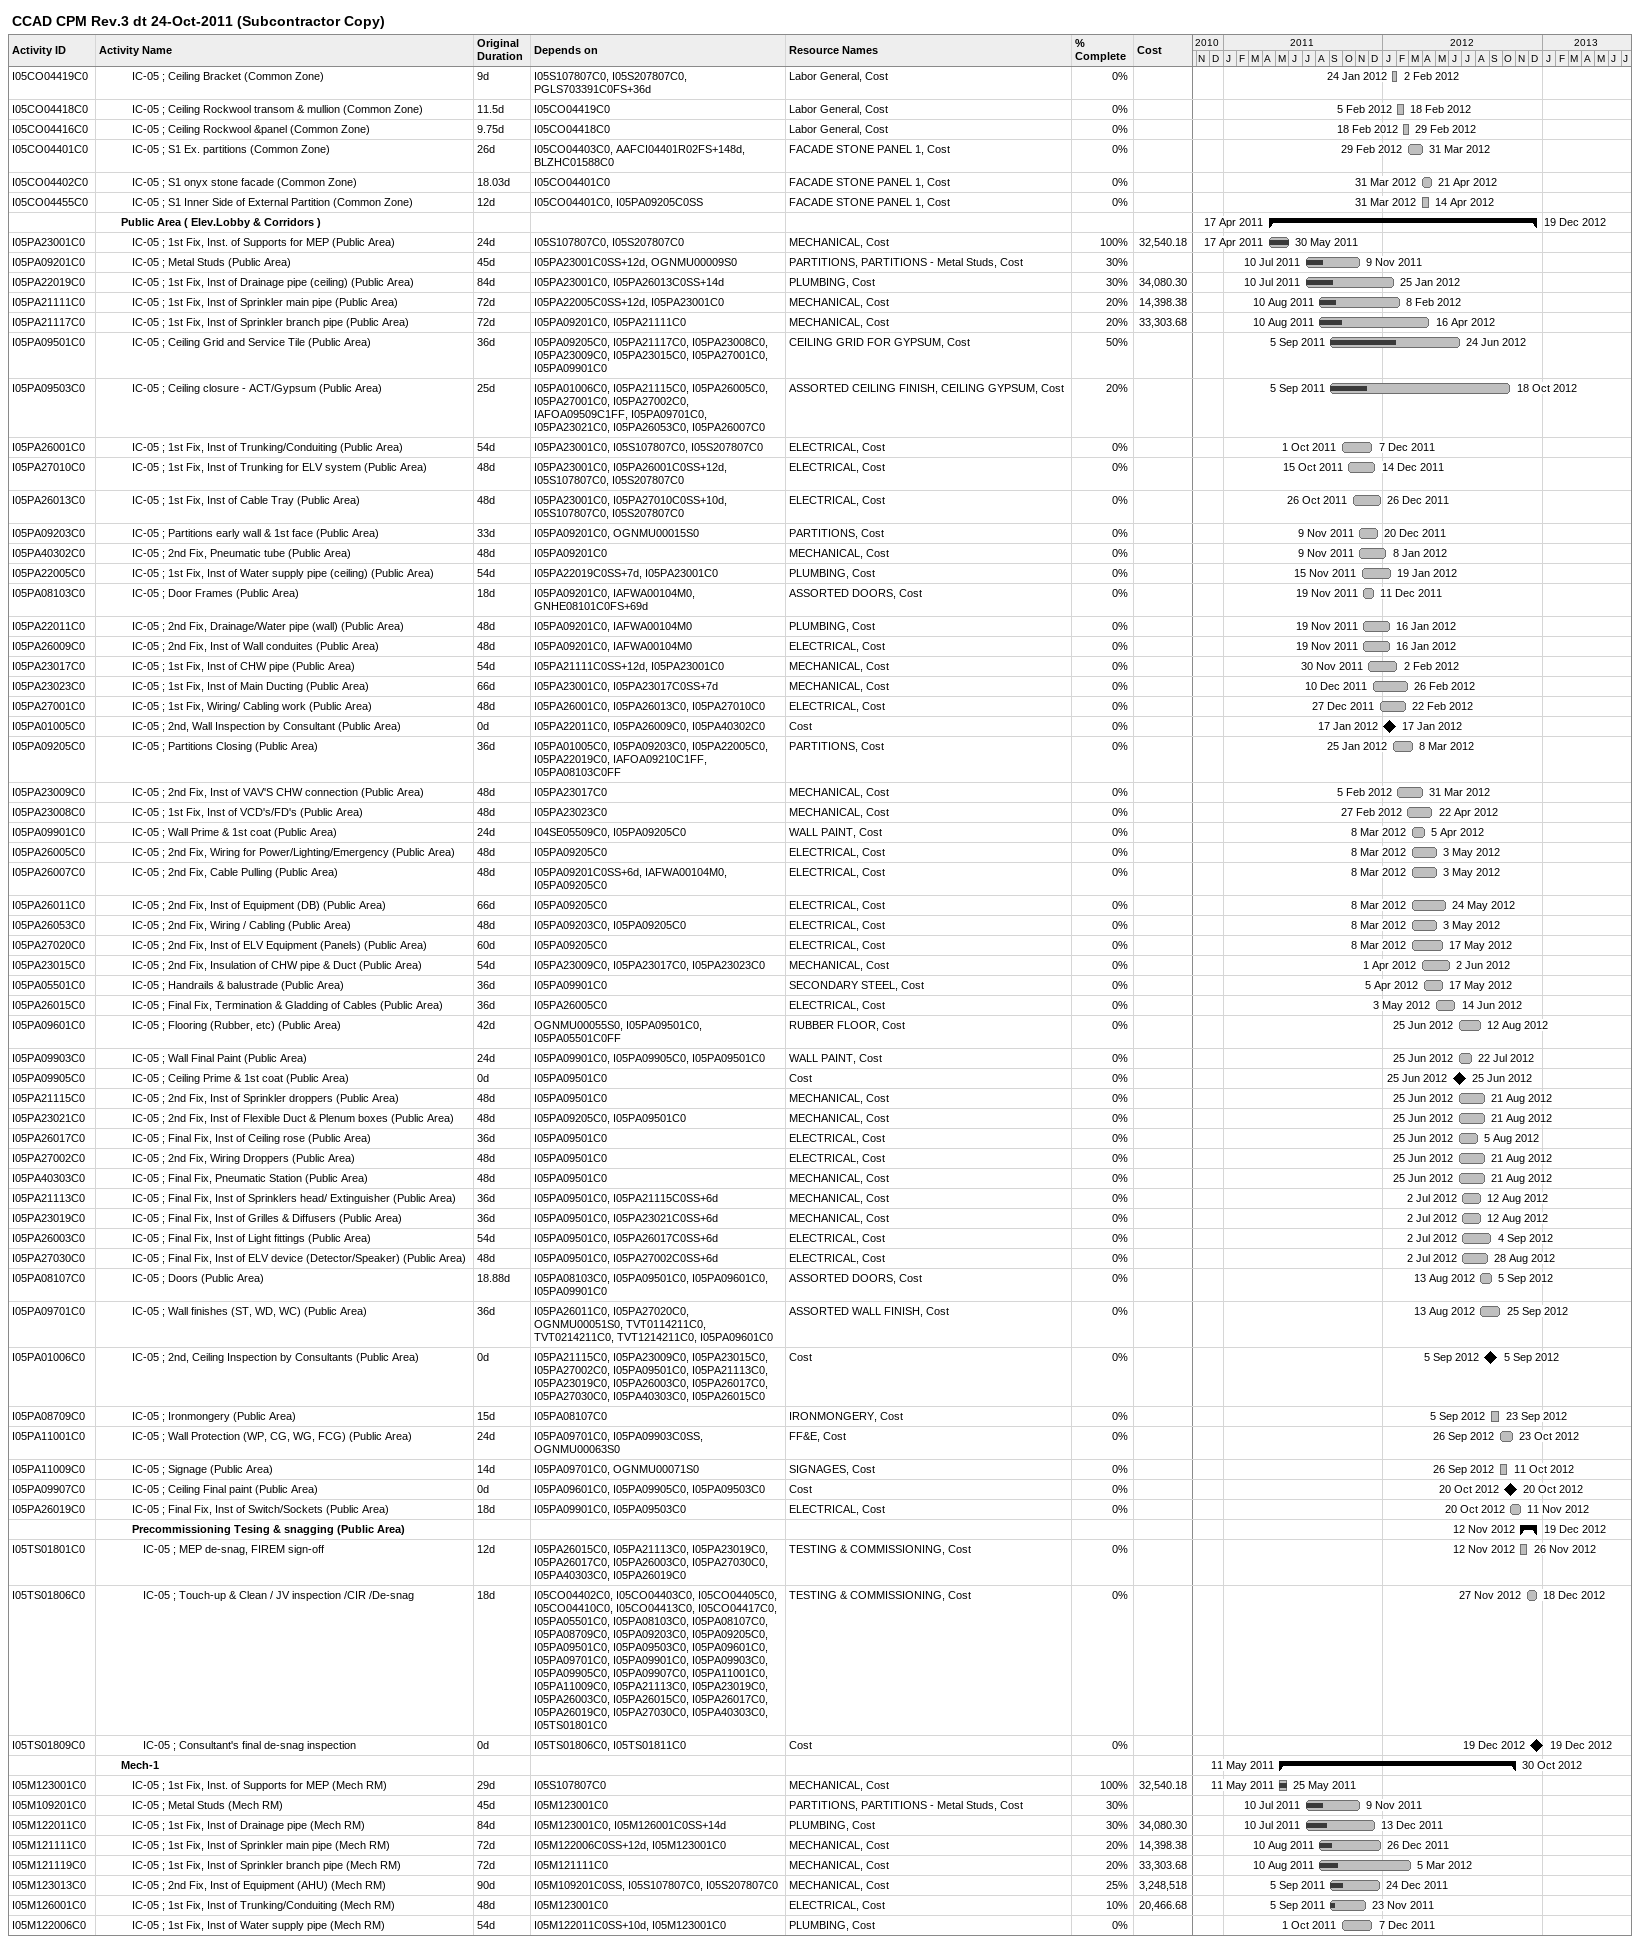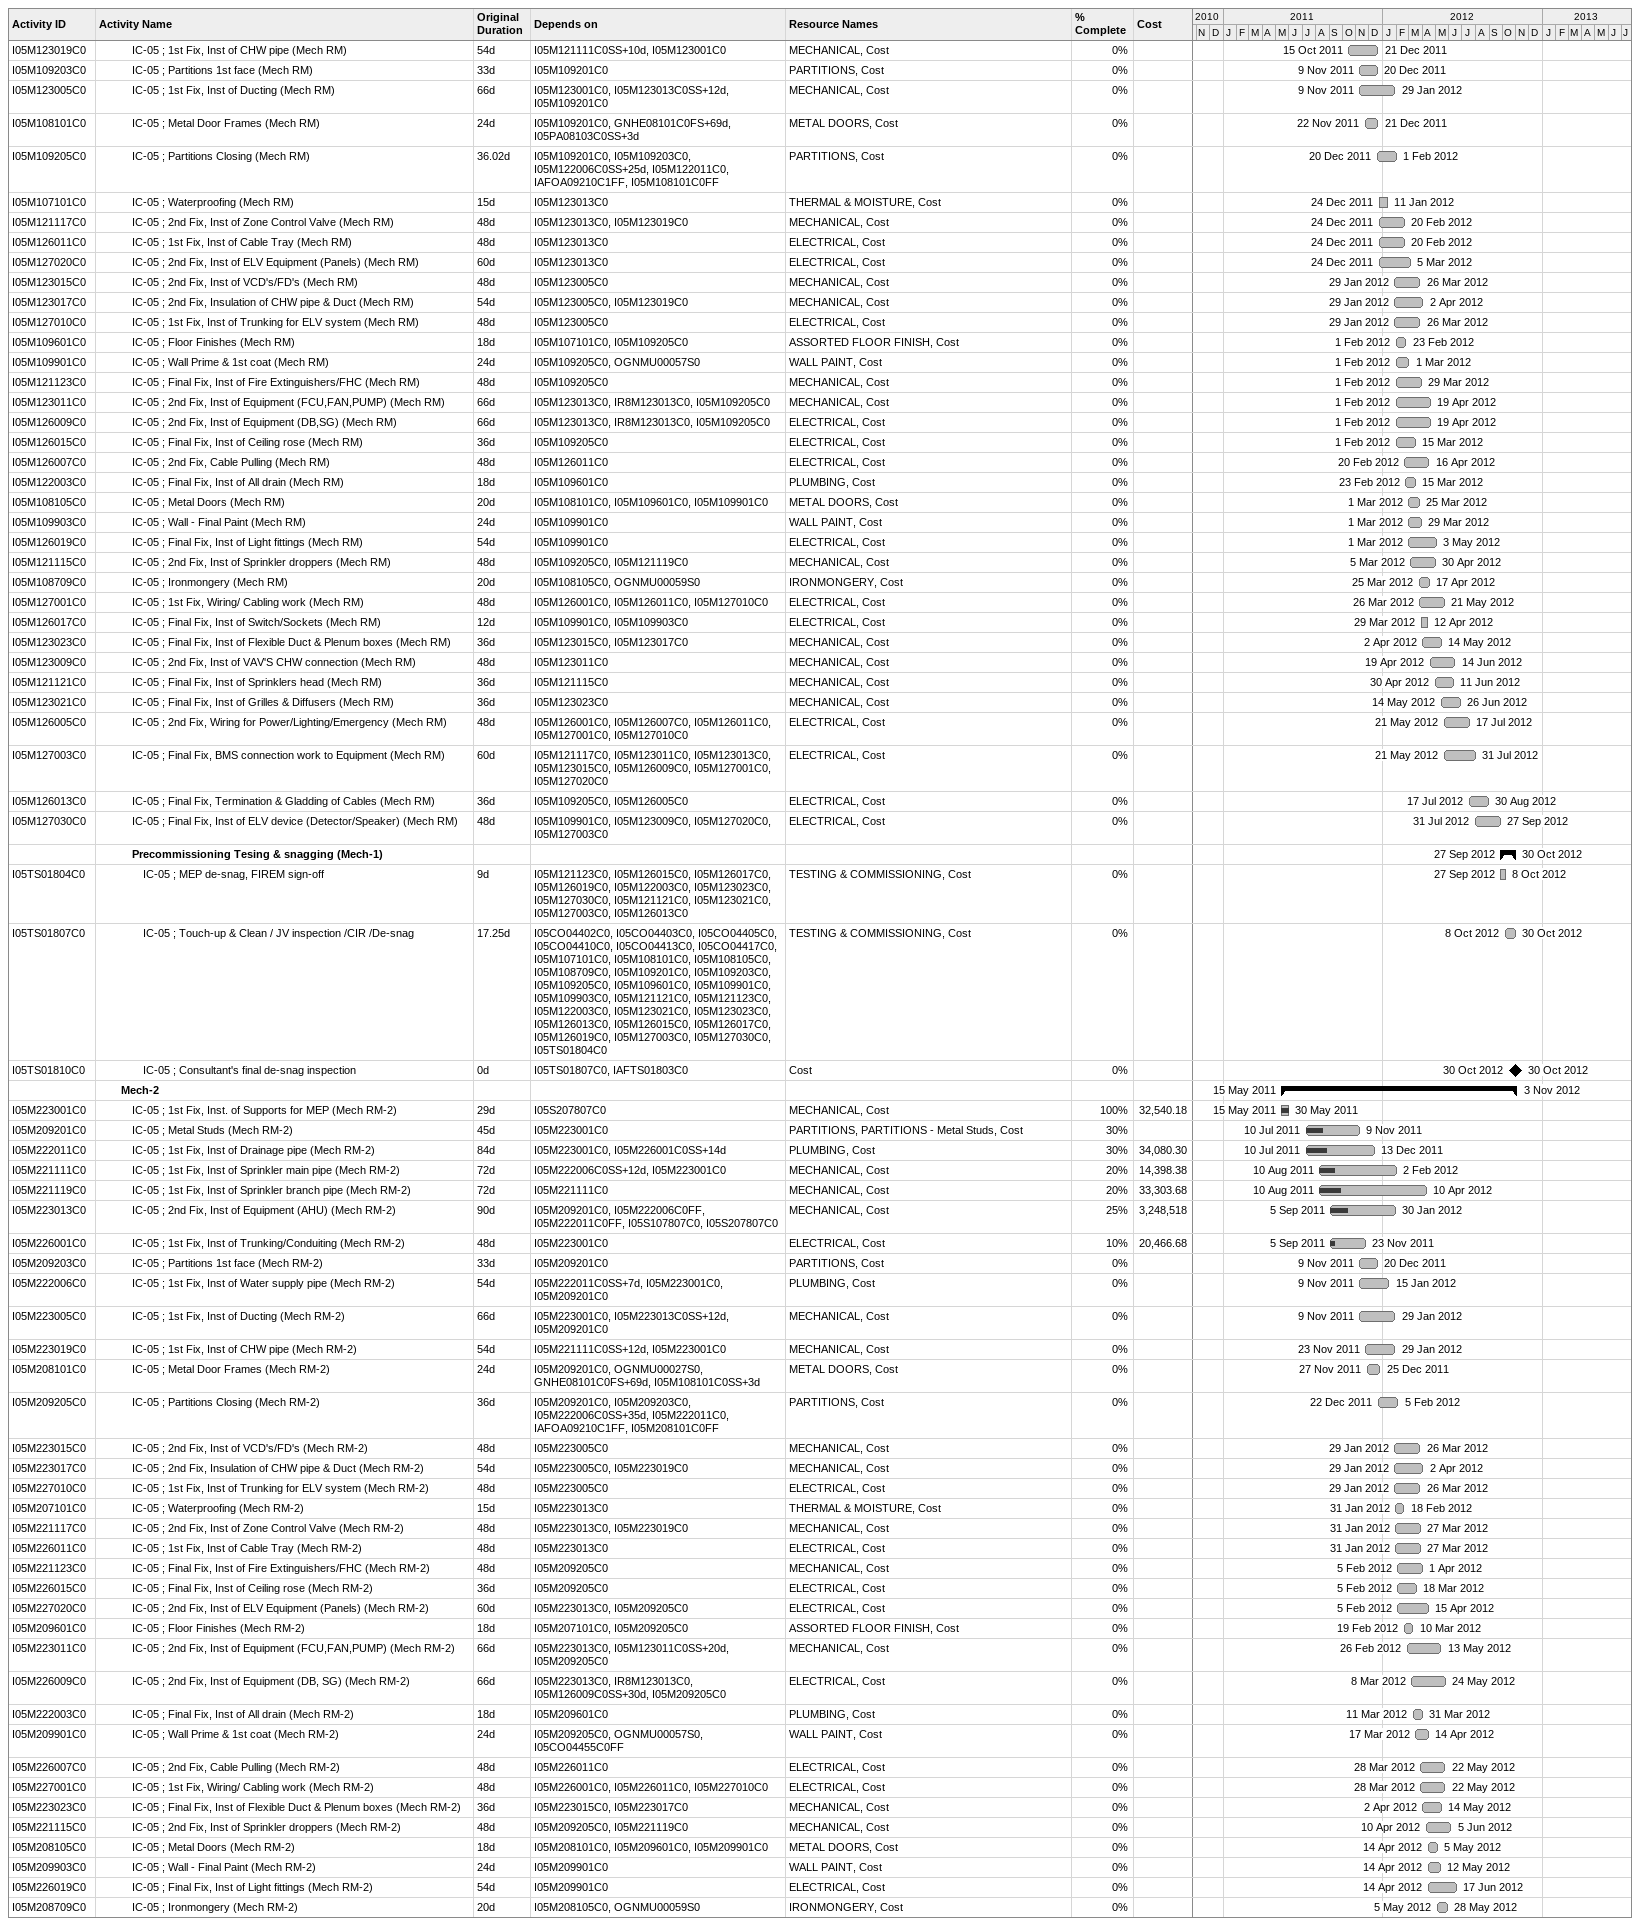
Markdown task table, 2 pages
CCAD CPM Rev.3 dt 24-Oct-2011 (Subcontractor Copy)

| ID | Level | Task | Original duration | Start | Finish | Predecessors | Resources | % complete | Cost |
|---|---|---|---|---|---|---|---|---|---|
| I05CO04419C0 | 4 | IC-05 ; Ceiling Bracket (Common Zone) | 9d | 2012-01-24 | 2012-02-02 | I05S107807C0, I05S207807C0, PGLS703391C0FS+36d | Labor General, Cost | 0 |  |
| I05CO04418C0 | 4 | IC-05 ; Ceiling Rockwool transom & mullion (Common Zone) | 11.5d | 2012-02-05 | 2012-02-18 | I05CO04419C0 | Labor General, Cost | 0 |  |
| I05CO04416C0 | 4 | IC-05 ; Ceiling Rockwool &panel (Common Zone) | 9.75d | 2012-02-18 | 2012-02-29 | I05CO04418C0 | Labor General, Cost | 0 |  |
| I05CO04401C0 | 4 | IC-05 ; S1 Ex. partitions (Common Zone) | 26d | 2012-02-29 | 2012-03-31 | I05CO04403C0, AAFCI04401R02FS+148d, BLZHC01588C0 | FACADE STONE PANEL 1, Cost | 0 |  |
| I05CO04402C0 | 4 | IC-05 ; S1 onyx stone facade (Common Zone) | 18.03d | 2012-03-31 | 2012-04-21 | I05CO04401C0 | FACADE STONE PANEL 1, Cost | 0 |  |
| I05CO04455C0 | 4 | IC-05 ; S1 Inner Side of External Partition (Common Zone) | 12d | 2012-03-31 | 2012-04-14 | I05CO04401C0, I05PA09205C0SS | FACADE STONE PANEL 1, Cost | 0 |  |
|  | 3 | **Public Area ( Elev.Lobby & Corridors )** |  | 2011-04-17 | 2012-12-19 |  |  |  |  |
| I05PA23001C0 | 4 | IC-05 ; 1st Fix, Inst. of Supports for MEP (Public Area) | 24d | 2011-04-17 | 2011-05-30 | I05S107807C0, I05S207807C0 | MECHANICAL, Cost | 100 | 32540.18 |
| I05PA09201C0 | 4 | IC-05 ; Metal Studs (Public Area) | 45d | 2011-07-10 | 2011-11-09 | I05PA23001C0SS+12d, OGNMU00009S0 | PARTITIONS, PARTITIONS - Metal Studs, Cost | 30 |  |
| I05PA22019C0 | 4 | IC-05 ; 1st Fix, Inst of Drainage pipe (ceiling) (Public Area) | 84d | 2011-07-10 | 2012-01-25 | I05PA23001C0, I05PA26013C0SS+14d | PLUMBING, Cost | 30 | 34080.30 |
| I05PA21111C0 | 4 | IC-05 ; 1st Fix, Inst of Sprinkler main pipe (Public Area) | 72d | 2011-08-10 | 2012-02-08 | I05PA22005C0SS+12d, I05PA23001C0 | MECHANICAL, Cost | 20 | 14398.38 |
| I05PA21117C0 | 4 | IC-05 ; 1st Fix, Inst of Sprinkler branch pipe (Public Area) | 72d | 2011-08-10 | 2012-04-16 | I05PA09201C0, I05PA21111C0 | MECHANICAL, Cost | 20 | 33303.68 |
| I05PA09501C0 | 4 | IC-05 ; Ceiling Grid and Service Tile (Public Area) | 36d | 2011-09-05 | 2012-06-24 | I05PA09205C0, I05PA21117C0, I05PA23008C0, I05PA23009C0, I05PA23015C0, I05PA27001C0, I05PA09901C0 | CEILING GRID FOR GYPSUM, Cost | 50 |  |
| I05PA09503C0 | 4 | IC-05 ; Ceiling closure - ACT/Gypsum (Public Area) | 25d | 2011-09-05 | 2012-10-18 | I05PA01006C0, I05PA21115C0, I05PA26005C0, I05PA27001C0, I05PA27002C0, IAFOA09509C1FF, I05PA09701C0, I05PA23021C0, I05PA26053C0, I05PA26007C0 | ASSORTED CEILING FINISH, CEILING GYPSUM, Cost | 20 |  |
| I05PA26001C0 | 4 | IC-05 ; 1st Fix, Inst of Trunking/Conduiting (Public Area) | 54d | 2011-10-01 | 2011-12-07 | I05PA23001C0, I05S107807C0, I05S207807C0 | ELECTRICAL, Cost | 0 |  |
| I05PA27010C0 | 4 | IC-05 ; 1st Fix, Inst of Trunking for ELV system (Public Area) | 48d | 2011-10-15 | 2011-12-14 | I05PA23001C0, I05PA26001C0SS+12d, I05S107807C0, I05S207807C0 | ELECTRICAL, Cost | 0 |  |
| I05PA26013C0 | 4 | IC-05 ; 1st Fix, Inst of Cable Tray (Public Area) | 48d | 2011-10-26 | 2011-12-26 | I05PA23001C0, I05PA27010C0SS+10d, I05S107807C0, I05S207807C0 | ELECTRICAL, Cost | 0 |  |
| I05PA09203C0 | 4 | IC-05 ; Partitions early wall & 1st face (Public Area) | 33d | 2011-11-09 | 2011-12-20 | I05PA09201C0, OGNMU00015S0 | PARTITIONS, Cost | 0 |  |
| I05PA40302C0 | 4 | IC-05 ; 2nd Fix, Pneumatic tube (Public Area) | 48d | 2011-11-09 | 2012-01-08 | I05PA09201C0 | MECHANICAL, Cost | 0 |  |
| I05PA22005C0 | 4 | IC-05 ; 1st Fix, Inst of Water supply pipe (ceiling) (Public Area) | 54d | 2011-11-15 | 2012-01-19 | I05PA22019C0SS+7d, I05PA23001C0 | PLUMBING, Cost | 0 |  |
| I05PA08103C0 | 4 | IC-05 ; Door Frames (Public Area) | 18d | 2011-11-19 | 2011-12-11 | I05PA09201C0, IAFWA00104M0, GNHE08101C0FS+69d | ASSORTED DOORS, Cost | 0 |  |
| I05PA22011C0 | 4 | IC-05 ; 2nd Fix, Drainage/Water pipe (wall) (Public Area) | 48d | 2011-11-19 | 2012-01-16 | I05PA09201C0, IAFWA00104M0 | PLUMBING, Cost | 0 |  |
| I05PA26009C0 | 4 | IC-05 ; 2nd Fix, Inst of Wall conduites (Public Area) | 48d | 2011-11-19 | 2012-01-16 | I05PA09201C0, IAFWA00104M0 | ELECTRICAL, Cost | 0 |  |
| I05PA23017C0 | 4 | IC-05 ; 1st Fix, Inst of CHW pipe (Public Area) | 54d | 2011-11-30 | 2012-02-02 | I05PA21111C0SS+12d, I05PA23001C0 | MECHANICAL, Cost | 0 |  |
| I05PA23023C0 | 4 | IC-05 ; 1st Fix, Inst of Main Ducting (Public Area) | 66d | 2011-12-10 | 2012-02-26 | I05PA23001C0, I05PA23017C0SS+7d | MECHANICAL, Cost | 0 |  |
| I05PA27001C0 | 4 | IC-05 ; 1st Fix, Wiring/ Cabling work (Public Area) | 48d | 2011-12-27 | 2012-02-22 | I05PA26001C0, I05PA26013C0, I05PA27010C0 | ELECTRICAL, Cost | 0 |  |
| I05PA01005C0 | 4 | IC-05 ; 2nd, Wall Inspection by Consultant (Public Area) | 0d | 2012-01-17 | 2012-01-17 | I05PA22011C0, I05PA26009C0, I05PA40302C0 | Cost | 0 |  |
| I05PA09205C0 | 4 | IC-05 ; Partitions Closing (Public Area) | 36d | 2012-01-25 | 2012-03-08 | I05PA01005C0, I05PA09203C0, I05PA22005C0, I05PA22019C0, IAFOA09210C1FF, I05PA08103C0FF | PARTITIONS, Cost | 0 |  |
| I05PA23009C0 | 4 | IC-05 ; 2nd Fix, Inst of VAV'S CHW connection (Public Area) | 48d | 2012-02-05 | 2012-03-31 | I05PA23017C0 | MECHANICAL, Cost | 0 |  |
| I05PA23008C0 | 4 | IC-05 ; 1st Fix, Inst of VCD's/FD's (Public Area) | 48d | 2012-02-27 | 2012-04-22 | I05PA23023C0 | MECHANICAL, Cost | 0 |  |
| I05PA09901C0 | 4 | IC-05 ; Wall Prime & 1st coat (Public Area) | 24d | 2012-03-08 | 2012-04-05 | I04SE05509C0, I05PA09205C0 | WALL PAINT, Cost | 0 |  |
| I05PA26005C0 | 4 | IC-05 ; 2nd Fix, Wiring for Power/Lighting/Emergency (Public Area) | 48d | 2012-03-08 | 2012-05-03 | I05PA09205C0 | ELECTRICAL, Cost | 0 |  |
| I05PA26007C0 | 4 | IC-05 ; 2nd Fix, Cable Pulling (Public Area) | 48d | 2012-03-08 | 2012-05-03 | I05PA09201C0SS+6d, IAFWA00104M0, I05PA09205C0 | ELECTRICAL, Cost | 0 |  |
| I05PA26011C0 | 4 | IC-05 ; 2nd Fix, Inst of Equipment (DB) (Public Area) | 66d | 2012-03-08 | 2012-05-24 | I05PA09205C0 | ELECTRICAL, Cost | 0 |  |
| I05PA26053C0 | 4 | IC-05 ; 2nd Fix, Wiring / Cabling (Public Area) | 48d | 2012-03-08 | 2012-05-03 | I05PA09203C0, I05PA09205C0 | ELECTRICAL, Cost | 0 |  |
| I05PA27020C0 | 4 | IC-05 ; 2nd Fix, Inst of ELV Equipment (Panels) (Public Area) | 60d | 2012-03-08 | 2012-05-17 | I05PA09205C0 | ELECTRICAL, Cost | 0 |  |
| I05PA23015C0 | 4 | IC-05 ; 2nd Fix, Insulation of CHW pipe & Duct (Public Area) | 54d | 2012-04-01 | 2012-06-02 | I05PA23009C0, I05PA23017C0, I05PA23023C0 | MECHANICAL, Cost | 0 |  |
| I05PA05501C0 | 4 | IC-05 ; Handrails & balustrade (Public Area) | 36d | 2012-04-05 | 2012-05-17 | I05PA09901C0 | SECONDARY STEEL, Cost | 0 |  |
| I05PA26015C0 | 4 | IC-05 ; Final Fix, Termination & Gladding of Cables (Public Area) | 36d | 2012-05-03 | 2012-06-14 | I05PA26005C0 | ELECTRICAL, Cost | 0 |  |
| I05PA09601C0 | 4 | IC-05 ; Flooring (Rubber, etc) (Public Area) | 42d | 2012-06-25 | 2012-08-12 | OGNMU00055S0, I05PA09501C0, I05PA05501C0FF | RUBBER FLOOR, Cost | 0 |  |
| I05PA09903C0 | 4 | IC-05 ; Wall Final Paint (Public Area) | 24d | 2012-06-25 | 2012-07-22 | I05PA09901C0, I05PA09905C0, I05PA09501C0 | WALL PAINT, Cost | 0 |  |
| I05PA09905C0 | 4 | IC-05 ; Ceiling Prime & 1st coat (Public Area) | 0d | 2012-06-25 | 2012-06-25 | I05PA09501C0 | Cost | 0 |  |
| I05PA21115C0 | 4 | IC-05 ; 2nd Fix, Inst of Sprinkler droppers (Public Area) | 48d | 2012-06-25 | 2012-08-21 | I05PA09501C0 | MECHANICAL, Cost | 0 |  |
| I05PA23021C0 | 4 | IC-05 ; 2nd Fix, Inst of Flexible Duct & Plenum boxes (Public Area) | 48d | 2012-06-25 | 2012-08-21 | I05PA09205C0, I05PA09501C0 | MECHANICAL, Cost | 0 |  |
| I05PA26017C0 | 4 | IC-05 ; Final Fix, Inst of Ceiling rose (Public Area) | 36d | 2012-06-25 | 2012-08-05 | I05PA09501C0 | ELECTRICAL, Cost | 0 |  |
| I05PA27002C0 | 4 | IC-05 ; 2nd Fix, Wiring Droppers (Public Area) | 48d | 2012-06-25 | 2012-08-21 | I05PA09501C0 | ELECTRICAL, Cost | 0 |  |
| I05PA40303C0 | 4 | IC-05 ; Final Fix, Pneumatic Station (Public Area) | 48d | 2012-06-25 | 2012-08-21 | I05PA09501C0 | MECHANICAL, Cost | 0 |  |
| I05PA21113C0 | 4 | IC-05 ; Final Fix, Inst of Sprinklers head/ Extinguisher (Public Area) | 36d | 2012-07-02 | 2012-08-12 | I05PA09501C0, I05PA21115C0SS+6d | MECHANICAL, Cost | 0 |  |
| I05PA23019C0 | 4 | IC-05 ; Final Fix, Inst of Grilles & Diffusers (Public Area) | 36d | 2012-07-02 | 2012-08-12 | I05PA09501C0, I05PA23021C0SS+6d | MECHANICAL, Cost | 0 |  |
| I05PA26003C0 | 4 | IC-05 ; Final Fix, Inst of Light fittings (Public Area) | 54d | 2012-07-02 | 2012-09-04 | I05PA09501C0, I05PA26017C0SS+6d | ELECTRICAL, Cost | 0 |  |
| I05PA27030C0 | 4 | IC-05 ; Final Fix, Inst of ELV device (Detector/Speaker) (Public Area) | 48d | 2012-07-02 | 2012-08-28 | I05PA09501C0, I05PA27002C0SS+6d | ELECTRICAL, Cost | 0 |  |
| I05PA08107C0 | 4 | IC-05 ; Doors (Public Area) | 18.88d | 2012-08-13 | 2012-09-05 | I05PA08103C0, I05PA09501C0, I05PA09601C0, I05PA09901C0 | ASSORTED DOORS, Cost | 0 |  |
| I05PA09701C0 | 4 | IC-05 ; Wall finishes (ST, WD, WC) (Public Area) | 36d | 2012-08-13 | 2012-09-25 | I05PA26011C0, I05PA27020C0, OGNMU00051S0, TVT0114211C0, TVT0214211C0, TVT1214211C0, I05PA09601C0 | ASSORTED WALL FINISH, Cost | 0 |  |
| I05PA01006C0 | 4 | IC-05 ; 2nd, Ceiling Inspection by Consultants (Public Area) | 0d | 2012-09-05 | 2012-09-05 | I05PA21115C0, I05PA23009C0, I05PA23015C0, I05PA27002C0, I05PA09501C0, I05PA21113C0, I05PA23019C0, I05PA26003C0, I05PA26017C0, I05PA27030C0, I05PA40303C0, I05PA26015C0 | Cost | 0 |  |
| I05PA08709C0 | 4 | IC-05 ; Ironmongery (Public Area) | 15d | 2012-09-05 | 2012-09-23 | I05PA08107C0 | IRONMONGERY, Cost | 0 |  |
| I05PA11001C0 | 4 | IC-05 ; Wall Protection (WP, CG, WG, FCG) (Public Area) | 24d | 2012-09-26 | 2012-10-23 | I05PA09701C0, I05PA09903C0SS, OGNMU00063S0 | FF&E, Cost | 0 |  |
| I05PA11009C0 | 4 | IC-05 ; Signage (Public Area) | 14d | 2012-09-26 | 2012-10-11 | I05PA09701C0, OGNMU00071S0 | SIGNAGES, Cost | 0 |  |
| I05PA09907C0 | 4 | IC-05 ; Ceiling Final paint (Public Area) | 0d | 2012-10-20 | 2012-10-20 | I05PA09601C0, I05PA09905C0, I05PA09503C0 | Cost | 0 |  |
| I05PA26019C0 | 4 | IC-05 ; Final Fix, Inst of Switch/Sockets (Public Area) | 18d | 2012-10-20 | 2012-11-11 | I05PA09901C0, I05PA09503C0 | ELECTRICAL, Cost | 0 |  |
|  | 4 | **Precommissioning Tesing & snagging (Public Area)** |  | 2012-11-12 | 2012-12-19 |  |  |  |  |
| I05TS01801C0 | 5 | IC-05 ; MEP de-snag, FIREM sign-off | 12d | 2012-11-12 | 2012-11-26 | I05PA26015C0, I05PA21113C0, I05PA23019C0, I05PA26017C0, I05PA26003C0, I05PA27030C0, I05PA40303C0, I05PA26019C0 | TESTING & COMMISSIONING, Cost | 0 |  |
| I05TS01806C0 | 5 | IC-05 ; Touch-up & Clean / JV inspection /CIR /De-snag | 18d | 2012-11-27 | 2012-12-18 | I05CO04402C0, I05CO04403C0, I05CO04405C0, I05CO04410C0, I05CO04413C0, I05CO04417C0, I05PA05501C0, I05PA08103C0, I05PA08107C0, I05PA08709C0, I05PA09203C0, I05PA09205C0, I05PA09501C0, I05PA09503C0, I05PA09601C0, I05PA09701C0, I05PA09901C0, I05PA09903C0, I05PA09905C0, I05PA09907C0, I05PA11001C0, I05PA11009C0, I05PA21113C0, I05PA23019C0, I05PA26003C0, I05PA26015C0, I05PA26017C0, I05PA26019C0, I05PA27030C0, I05PA40303C0, I05TS01801C0 | TESTING & COMMISSIONING, Cost | 0 |  |
| I05TS01809C0 | 5 | IC-05 ; Consultant's final de-snag inspection | 0d | 2012-12-19 | 2012-12-19 | I05TS01806C0, I05TS01811C0 | Cost | 0 |  |
|  | 3 | **Mech-1** |  | 2011-05-11 | 2012-10-30 |  |  |  |  |
| I05M123001C0 | 4 | IC-05 ; 1st Fix, Inst. of Supports for MEP (Mech RM) | 29d | 2011-05-11 | 2011-05-25 | I05S107807C0 | MECHANICAL, Cost | 100 | 32540.18 |
| I05M109201C0 | 4 | IC-05 ; Metal Studs (Mech RM) | 45d | 2011-07-10 | 2011-11-09 | I05M123001C0 | PARTITIONS, PARTITIONS - Metal Studs, Cost | 30 |  |
| I05M122011C0 | 4 | IC-05 ; 1st Fix, Inst of Drainage pipe (Mech RM) | 84d | 2011-07-10 | 2011-12-13 | I05M123001C0, I05M126001C0SS+14d | PLUMBING, Cost | 30 | 34080.30 |
| I05M121111C0 | 4 | IC-05 ; 1st Fix, Inst of Sprinkler main pipe (Mech RM) | 72d | 2011-08-10 | 2011-12-26 | I05M122006C0SS+12d, I05M123001C0 | MECHANICAL, Cost | 20 | 14398.38 |
| I05M121119C0 | 4 | IC-05 ; 1st Fix, Inst of Sprinkler branch pipe (Mech RM) | 72d | 2011-08-10 | 2012-03-05 | I05M121111C0 | MECHANICAL, Cost | 20 | 33303.68 |
| I05M123013C0 | 4 | IC-05 ; 2nd Fix, Inst of Equipment (AHU) (Mech RM) | 90d | 2011-09-05 | 2011-12-24 | I05M109201C0SS, I05S107807C0, I05S207807C0 | MECHANICAL, Cost | 25 | 3248518 |
| I05M126001C0 | 4 | IC-05 ; 1st Fix, Inst of Trunking/Conduiting (Mech RM) | 48d | 2011-09-05 | 2011-11-23 | I05M123001C0 | ELECTRICAL, Cost | 10 | 20466.68 |
| I05M122006C0 | 4 | IC-05 ; 1st Fix, Inst of Water supply pipe (Mech RM) | 54d | 2011-10-01 | 2011-12-07 | I05M122011C0SS+10d, I05M123001C0 | PLUMBING, Cost | 0 |  |
| I05M123019C0 | 4 | IC-05 ; 1st Fix, Inst of CHW pipe (Mech RM) | 54d | 2011-10-15 | 2011-12-21 | I05M121111C0SS+10d, I05M123001C0 | MECHANICAL, Cost | 0 |  |
| I05M109203C0 | 4 | IC-05 ; Partitions 1st face (Mech RM) | 33d | 2011-11-09 | 2011-12-20 | I05M109201C0 | PARTITIONS, Cost | 0 |  |
| I05M123005C0 | 4 | IC-05 ; 1st Fix, Inst of Ducting (Mech RM) | 66d | 2011-11-09 | 2012-01-29 | I05M123001C0, I05M123013C0SS+12d, I05M109201C0 | MECHANICAL, Cost | 0 |  |
| I05M108101C0 | 4 | IC-05 ; Metal Door Frames (Mech RM) | 24d | 2011-11-22 | 2011-12-21 | I05M109201C0, GNHE08101C0FS+69d, I05PA08103C0SS+3d | METAL DOORS, Cost | 0 |  |
| I05M109205C0 | 4 | IC-05 ; Partitions Closing (Mech RM) | 36.02d | 2011-12-20 | 2012-02-01 | I05M109201C0, I05M109203C0, I05M122006C0SS+25d, I05M122011C0, IAFOA09210C1FF, I05M108101C0FF | PARTITIONS, Cost | 0 |  |
| I05M107101C0 | 4 | IC-05 ; Waterproofing (Mech RM) | 15d | 2011-12-24 | 2012-01-11 | I05M123013C0 | THERMAL & MOISTURE, Cost | 0 |  |
| I05M121117C0 | 4 | IC-05 ; 2nd Fix, Inst of Zone Control Valve (Mech RM) | 48d | 2011-12-24 | 2012-02-20 | I05M123013C0, I05M123019C0 | MECHANICAL, Cost | 0 |  |
| I05M126011C0 | 4 | IC-05 ; 1st Fix, Inst of Cable Tray (Mech RM) | 48d | 2011-12-24 | 2012-02-20 | I05M123013C0 | ELECTRICAL, Cost | 0 |  |
| I05M127020C0 | 4 | IC-05 ; 2nd Fix, Inst of ELV Equipment (Panels) (Mech RM) | 60d | 2011-12-24 | 2012-03-05 | I05M123013C0 | ELECTRICAL, Cost | 0 |  |
| I05M123015C0 | 4 | IC-05 ; 2nd Fix, Inst of VCD's/FD's (Mech RM) | 48d | 2012-01-29 | 2012-03-26 | I05M123005C0 | MECHANICAL, Cost | 0 |  |
| I05M123017C0 | 4 | IC-05 ; 2nd Fix, Insulation of CHW pipe & Duct (Mech RM) | 54d | 2012-01-29 | 2012-04-02 | I05M123005C0, I05M123019C0 | MECHANICAL, Cost | 0 |  |
| I05M127010C0 | 4 | IC-05 ; 1st Fix, Inst of Trunking for ELV system (Mech RM) | 48d | 2012-01-29 | 2012-03-26 | I05M123005C0 | ELECTRICAL, Cost | 0 |  |
| I05M109601C0 | 4 | IC-05 ; Floor Finishes (Mech RM) | 18d | 2012-02-01 | 2012-02-23 | I05M107101C0, I05M109205C0 | ASSORTED FLOOR FINISH, Cost | 0 |  |
| I05M109901C0 | 4 | IC-05 ; Wall Prime & 1st coat (Mech RM) | 24d | 2012-02-01 | 2012-03-01 | I05M109205C0, OGNMU00057S0 | WALL PAINT, Cost | 0 |  |
| I05M121123C0 | 4 | IC-05 ; Final Fix, Inst of Fire Extinguishers/FHC (Mech RM) | 48d | 2012-02-01 | 2012-03-29 | I05M109205C0 | MECHANICAL, Cost | 0 |  |
| I05M123011C0 | 4 | IC-05 ; 2nd Fix, Inst of Equipment (FCU,FAN,PUMP) (Mech RM) | 66d | 2012-02-01 | 2012-04-19 | I05M123013C0, IR8M123013C0, I05M109205C0 | MECHANICAL, Cost | 0 |  |
| I05M126009C0 | 4 | IC-05 ; 2nd Fix, Inst of Equipment (DB,SG) (Mech RM) | 66d | 2012-02-01 | 2012-04-19 | I05M123013C0, IR8M123013C0, I05M109205C0 | ELECTRICAL, Cost | 0 |  |
| I05M126015C0 | 4 | IC-05 ; Final Fix, Inst of Ceiling rose (Mech RM) | 36d | 2012-02-01 | 2012-03-15 | I05M109205C0 | ELECTRICAL, Cost | 0 |  |
| I05M126007C0 | 4 | IC-05 ; 2nd Fix, Cable Pulling (Mech RM) | 48d | 2012-02-20 | 2012-04-16 | I05M126011C0 | ELECTRICAL, Cost | 0 |  |
| I05M122003C0 | 4 | IC-05 ; Final Fix, Inst of All drain (Mech RM) | 18d | 2012-02-23 | 2012-03-15 | I05M109601C0 | PLUMBING, Cost | 0 |  |
| I05M108105C0 | 4 | IC-05 ; Metal Doors (Mech RM) | 20d | 2012-03-01 | 2012-03-25 | I05M108101C0, I05M109601C0, I05M109901C0 | METAL DOORS, Cost | 0 |  |
| I05M109903C0 | 4 | IC-05 ; Wall - Final Paint (Mech RM) | 24d | 2012-03-01 | 2012-03-29 | I05M109901C0 | WALL PAINT, Cost | 0 |  |
| I05M126019C0 | 4 | IC-05 ; Final Fix, Inst of Light fittings (Mech RM) | 54d | 2012-03-01 | 2012-05-03 | I05M109901C0 | ELECTRICAL, Cost | 0 |  |
| I05M121115C0 | 4 | IC-05 ; 2nd Fix, Inst of Sprinkler droppers (Mech RM) | 48d | 2012-03-05 | 2012-04-30 | I05M109205C0, I05M121119C0 | MECHANICAL, Cost | 0 |  |
| I05M108709C0 | 4 | IC-05 ; Ironmongery (Mech RM) | 20d | 2012-03-25 | 2012-04-17 | I05M108105C0, OGNMU00059S0 | IRONMONGERY, Cost | 0 |  |
| I05M127001C0 | 4 | IC-05 ; 1st Fix, Wiring/ Cabling work (Mech RM) | 48d | 2012-03-26 | 2012-05-21 | I05M126001C0, I05M126011C0, I05M127010C0 | ELECTRICAL, Cost | 0 |  |
| I05M126017C0 | 4 | IC-05 ; Final Fix, Inst of Switch/Sockets (Mech RM) | 12d | 2012-03-29 | 2012-04-12 | I05M109901C0, I05M109903C0 | ELECTRICAL, Cost | 0 |  |
| I05M123023C0 | 4 | IC-05 ; Final Fix, Inst of Flexible Duct & Plenum boxes (Mech RM) | 36d | 2012-04-02 | 2012-05-14 | I05M123015C0, I05M123017C0 | MECHANICAL, Cost | 0 |  |
| I05M123009C0 | 4 | IC-05 ; 2nd Fix, Inst of VAV'S CHW connection (Mech RM) | 48d | 2012-04-19 | 2012-06-14 | I05M123011C0 | MECHANICAL, Cost | 0 |  |
| I05M121121C0 | 4 | IC-05 ; Final Fix, Inst of Sprinklers head (Mech RM) | 36d | 2012-04-30 | 2012-06-11 | I05M121115C0 | MECHANICAL, Cost | 0 |  |
| I05M123021C0 | 4 | IC-05 ; Final Fix, Inst of Grilles & Diffusers (Mech RM) | 36d | 2012-05-14 | 2012-06-26 | I05M123023C0 | MECHANICAL, Cost | 0 |  |
| I05M126005C0 | 4 | IC-05 ; 2nd Fix, Wiring for Power/Lighting/Emergency (Mech RM) | 48d | 2012-05-21 | 2012-07-17 | I05M126001C0, I05M126007C0, I05M126011C0, I05M127001C0, I05M127010C0 | ELECTRICAL, Cost | 0 |  |
| I05M127003C0 | 4 | IC-05 ; Final Fix, BMS connection work to Equipment (Mech RM) | 60d | 2012-05-21 | 2012-07-31 | I05M121117C0, I05M123011C0, I05M123013C0, I05M123015C0, I05M126009C0, I05M127001C0, I05M127020C0 | ELECTRICAL, Cost | 0 |  |
| I05M126013C0 | 4 | IC-05 ; Final Fix, Termination & Gladding of Cables (Mech RM) | 36d | 2012-07-17 | 2012-08-30 | I05M109205C0, I05M126005C0 | ELECTRICAL, Cost | 0 |  |
| I05M127030C0 | 4 | IC-05 ; Final Fix, Inst of ELV device (Detector/Speaker) (Mech RM) | 48d | 2012-07-31 | 2012-09-27 | I05M109901C0, I05M123009C0, I05M127020C0, I05M127003C0 | ELECTRICAL, Cost | 0 |  |
|  | 4 | **Precommissioning Tesing & snagging (Mech-1)** |  | 2012-09-27 | 2012-10-30 |  |  |  |  |
| I05TS01804C0 | 5 | IC-05 ; MEP de-snag, FIREM sign-off | 9d | 2012-09-27 | 2012-10-08 | I05M121123C0, I05M126015C0, I05M126017C0, I05M126019C0, I05M122003C0, I05M123023C0, I05M127030C0, I05M121121C0, I05M123021C0, I05M127003C0, I05M126013C0 | TESTING & COMMISSIONING, Cost | 0 |  |
| I05TS01807C0 | 5 | IC-05 ; Touch-up & Clean / JV inspection /CIR /De-snag | 17.25d | 2012-10-08 | 2012-10-30 | I05CO04402C0, I05CO04403C0, I05CO04405C0, I05CO04410C0, I05CO04413C0, I05CO04417C0, I05M107101C0, I05M108101C0, I05M108105C0, I05M108709C0, I05M109201C0, I05M109203C0, I05M109205C0, I05M109601C0, I05M109901C0, I05M109903C0, I05M121121C0, I05M121123C0, I05M122003C0, I05M123021C0, I05M123023C0, I05M126013C0, I05M126015C0, I05M126017C0, I05M126019C0, I05M127003C0, I05M127030C0, I05TS01804C0 | TESTING & COMMISSIONING, Cost | 0 |  |
| I05TS01810C0 | 5 | IC-05 ; Consultant's final de-snag inspection | 0d | 2012-10-30 | 2012-10-30 | I05TS01807C0, IAFTS01803C0 | Cost | 0 |  |
|  | 3 | **Mech-2** |  | 2011-05-15 | 2012-11-03 |  |  |  |  |
| I05M223001C0 | 4 | IC-05 ; 1st Fix, Inst. of Supports for MEP (Mech RM-2) | 29d | 2011-05-15 | 2011-05-30 | I05S207807C0 | MECHANICAL, Cost | 100 | 32540.18 |
| I05M209201C0 | 4 | IC-05 ; Metal Studs (Mech RM-2) | 45d | 2011-07-10 | 2011-11-09 | I05M223001C0 | PARTITIONS, PARTITIONS - Metal Studs, Cost | 30 |  |
| I05M222011C0 | 4 | IC-05 ; 1st Fix, Inst of Drainage pipe (Mech RM-2) | 84d | 2011-07-10 | 2011-12-13 | I05M223001C0, I05M226001C0SS+14d | PLUMBING, Cost | 30 | 34080.30 |
| I05M221111C0 | 4 | IC-05 ; 1st Fix, Inst of Sprinkler main pipe (Mech RM-2) | 72d | 2011-08-10 | 2012-02-02 | I05M222006C0SS+12d, I05M223001C0 | MECHANICAL, Cost | 20 | 14398.38 |
| I05M221119C0 | 4 | IC-05 ; 1st Fix, Inst of Sprinkler branch pipe (Mech RM-2) | 72d | 2011-08-10 | 2012-04-10 | I05M221111C0 | MECHANICAL, Cost | 20 | 33303.68 |
| I05M223013C0 | 4 | IC-05 ; 2nd Fix, Inst of Equipment (AHU) (Mech RM-2) | 90d | 2011-09-05 | 2012-01-30 | I05M209201C0, I05M222006C0FF, I05M222011C0FF, I05S107807C0, I05S207807C0 | MECHANICAL, Cost | 25 | 3248518 |
| I05M226001C0 | 4 | IC-05 ; 1st Fix, Inst of Trunking/Conduiting (Mech RM-2) | 48d | 2011-09-05 | 2011-11-23 | I05M223001C0 | ELECTRICAL, Cost | 10 | 20466.68 |
| I05M209203C0 | 4 | IC-05 ; Partitions 1st face (Mech RM-2) | 33d | 2011-11-09 | 2011-12-20 | I05M209201C0 | PARTITIONS, Cost | 0 |  |
| I05M222006C0 | 4 | IC-05 ; 1st Fix, Inst of Water supply pipe (Mech RM-2) | 54d | 2011-11-09 | 2012-01-15 | I05M222011C0SS+7d, I05M223001C0, I05M209201C0 | PLUMBING, Cost | 0 |  |
| I05M223005C0 | 4 | IC-05 ; 1st Fix, Inst of Ducting (Mech RM-2) | 66d | 2011-11-09 | 2012-01-29 | I05M223001C0, I05M223013C0SS+12d, I05M209201C0 | MECHANICAL, Cost | 0 |  |
| I05M223019C0 | 4 | IC-05 ; 1st Fix, Inst of CHW pipe (Mech RM-2) | 54d | 2011-11-23 | 2012-01-29 | I05M221111C0SS+12d, I05M223001C0 | MECHANICAL, Cost | 0 |  |
| I05M208101C0 | 4 | IC-05 ; Metal Door Frames (Mech RM-2) | 24d | 2011-11-27 | 2011-12-25 | I05M209201C0, OGNMU00027S0, GNHE08101C0FS+69d, I05M108101C0SS+3d | METAL DOORS, Cost | 0 |  |
| I05M209205C0 | 4 | IC-05 ; Partitions Closing (Mech RM-2) | 36d | 2011-12-22 | 2012-02-05 | I05M209201C0, I05M209203C0, I05M222006C0SS+35d, I05M222011C0, IAFOA09210C1FF, I05M208101C0FF | PARTITIONS, Cost | 0 |  |
| I05M223015C0 | 4 | IC-05 ; 2nd Fix, Inst of VCD's/FD's (Mech RM-2) | 48d | 2012-01-29 | 2012-03-26 | I05M223005C0 | MECHANICAL, Cost | 0 |  |
| I05M223017C0 | 4 | IC-05 ; 2nd Fix, Insulation of CHW pipe & Duct (Mech RM-2) | 54d | 2012-01-29 | 2012-04-02 | I05M223005C0, I05M223019C0 | MECHANICAL, Cost | 0 |  |
| I05M227010C0 | 4 | IC-05 ; 1st Fix, Inst of Trunking for ELV system (Mech RM-2) | 48d | 2012-01-29 | 2012-03-26 | I05M223005C0 | ELECTRICAL, Cost | 0 |  |
| I05M207101C0 | 4 | IC-05 ; Waterproofing (Mech RM-2) | 15d | 2012-01-31 | 2012-02-18 | I05M223013C0 | THERMAL & MOISTURE, Cost | 0 |  |
| I05M221117C0 | 4 | IC-05 ; 2nd Fix, Inst of Zone Control Valve (Mech RM-2) | 48d | 2012-01-31 | 2012-03-27 | I05M223013C0, I05M223019C0 | MECHANICAL, Cost | 0 |  |
| I05M226011C0 | 4 | IC-05 ; 1st Fix, Inst of Cable Tray (Mech RM-2) | 48d | 2012-01-31 | 2012-03-27 | I05M223013C0 | ELECTRICAL, Cost | 0 |  |
| I05M221123C0 | 4 | IC-05 ; Final Fix, Inst of Fire Extinguishers/FHC (Mech RM-2) | 48d | 2012-02-05 | 2012-04-01 | I05M209205C0 | MECHANICAL, Cost | 0 |  |
| I05M226015C0 | 4 | IC-05 ; Final Fix, Inst of Ceiling rose (Mech RM-2) | 36d | 2012-02-05 | 2012-03-18 | I05M209205C0 | ELECTRICAL, Cost | 0 |  |
| I05M227020C0 | 4 | IC-05 ; 2nd Fix, Inst of ELV Equipment (Panels) (Mech RM-2) | 60d | 2012-02-05 | 2012-04-15 | I05M223013C0, I05M209205C0 | ELECTRICAL, Cost | 0 |  |
| I05M209601C0 | 4 | IC-05 ; Floor Finishes (Mech RM-2) | 18d | 2012-02-19 | 2012-03-10 | I05M207101C0, I05M209205C0 | ASSORTED FLOOR FINISH, Cost | 0 |  |
| I05M223011C0 | 4 | IC-05 ; 2nd Fix, Inst of Equipment (FCU,FAN,PUMP) (Mech RM-2) | 66d | 2012-02-26 | 2012-05-13 | I05M223013C0, I05M123011C0SS+20d, I05M209205C0 | MECHANICAL, Cost | 0 |  |
| I05M226009C0 | 4 | IC-05 ; 2nd Fix, Inst of Equipment (DB, SG) (Mech RM-2) | 66d | 2012-03-08 | 2012-05-24 | I05M223013C0, IR8M123013C0, I05M126009C0SS+30d, I05M209205C0 | ELECTRICAL, Cost | 0 |  |
| I05M222003C0 | 4 | IC-05 ; Final Fix, Inst of All drain (Mech RM-2) | 18d | 2012-03-11 | 2012-03-31 | I05M209601C0 | PLUMBING, Cost | 0 |  |
| I05M209901C0 | 4 | IC-05 ; Wall Prime & 1st coat (Mech RM-2) | 24d | 2012-03-17 | 2012-04-14 | I05M209205C0, OGNMU00057S0, I05CO04455C0FF | WALL PAINT, Cost | 0 |  |
| I05M226007C0 | 4 | IC-05 ; 2nd Fix, Cable Pulling (Mech RM-2) | 48d | 2012-03-28 | 2012-05-22 | I05M226011C0 | ELECTRICAL, Cost | 0 |  |
| I05M227001C0 | 4 | IC-05 ; 1st Fix, Wiring/ Cabling work (Mech RM-2) | 48d | 2012-03-28 | 2012-05-22 | I05M226001C0, I05M226011C0, I05M227010C0 | ELECTRICAL, Cost | 0 |  |
| I05M223023C0 | 4 | IC-05 ; Final Fix, Inst of Flexible Duct & Plenum boxes (Mech RM-2) | 36d | 2012-04-02 | 2012-05-14 | I05M223015C0, I05M223017C0 | MECHANICAL, Cost | 0 |  |
| I05M221115C0 | 4 | IC-05 ; 2nd Fix, Inst of Sprinkler droppers (Mech RM-2) | 48d | 2012-04-10 | 2012-06-05 | I05M209205C0, I05M221119C0 | MECHANICAL, Cost | 0 |  |
| I05M208105C0 | 4 | IC-05 ; Metal Doors (Mech RM-2) | 18d | 2012-04-14 | 2012-05-05 | I05M208101C0, I05M209601C0, I05M209901C0 | METAL DOORS, Cost | 0 |  |
| I05M209903C0 | 4 | IC-05 ; Wall - Final Paint (Mech RM-2) | 24d | 2012-04-14 | 2012-05-12 | I05M209901C0 | WALL PAINT, Cost | 0 |  |
| I05M226019C0 | 4 | IC-05 ; Final Fix, Inst of Light fittings (Mech RM-2) | 54d | 2012-04-14 | 2012-06-17 | I05M209901C0 | ELECTRICAL, Cost | 0 |  |
| I05M208709C0 | 4 | IC-05 ; Ironmongery (Mech RM-2) | 20d | 2012-05-05 | 2012-05-28 | I05M208105C0, OGNMU00059S0 | IRONMONGERY, Cost | 0 |  |
